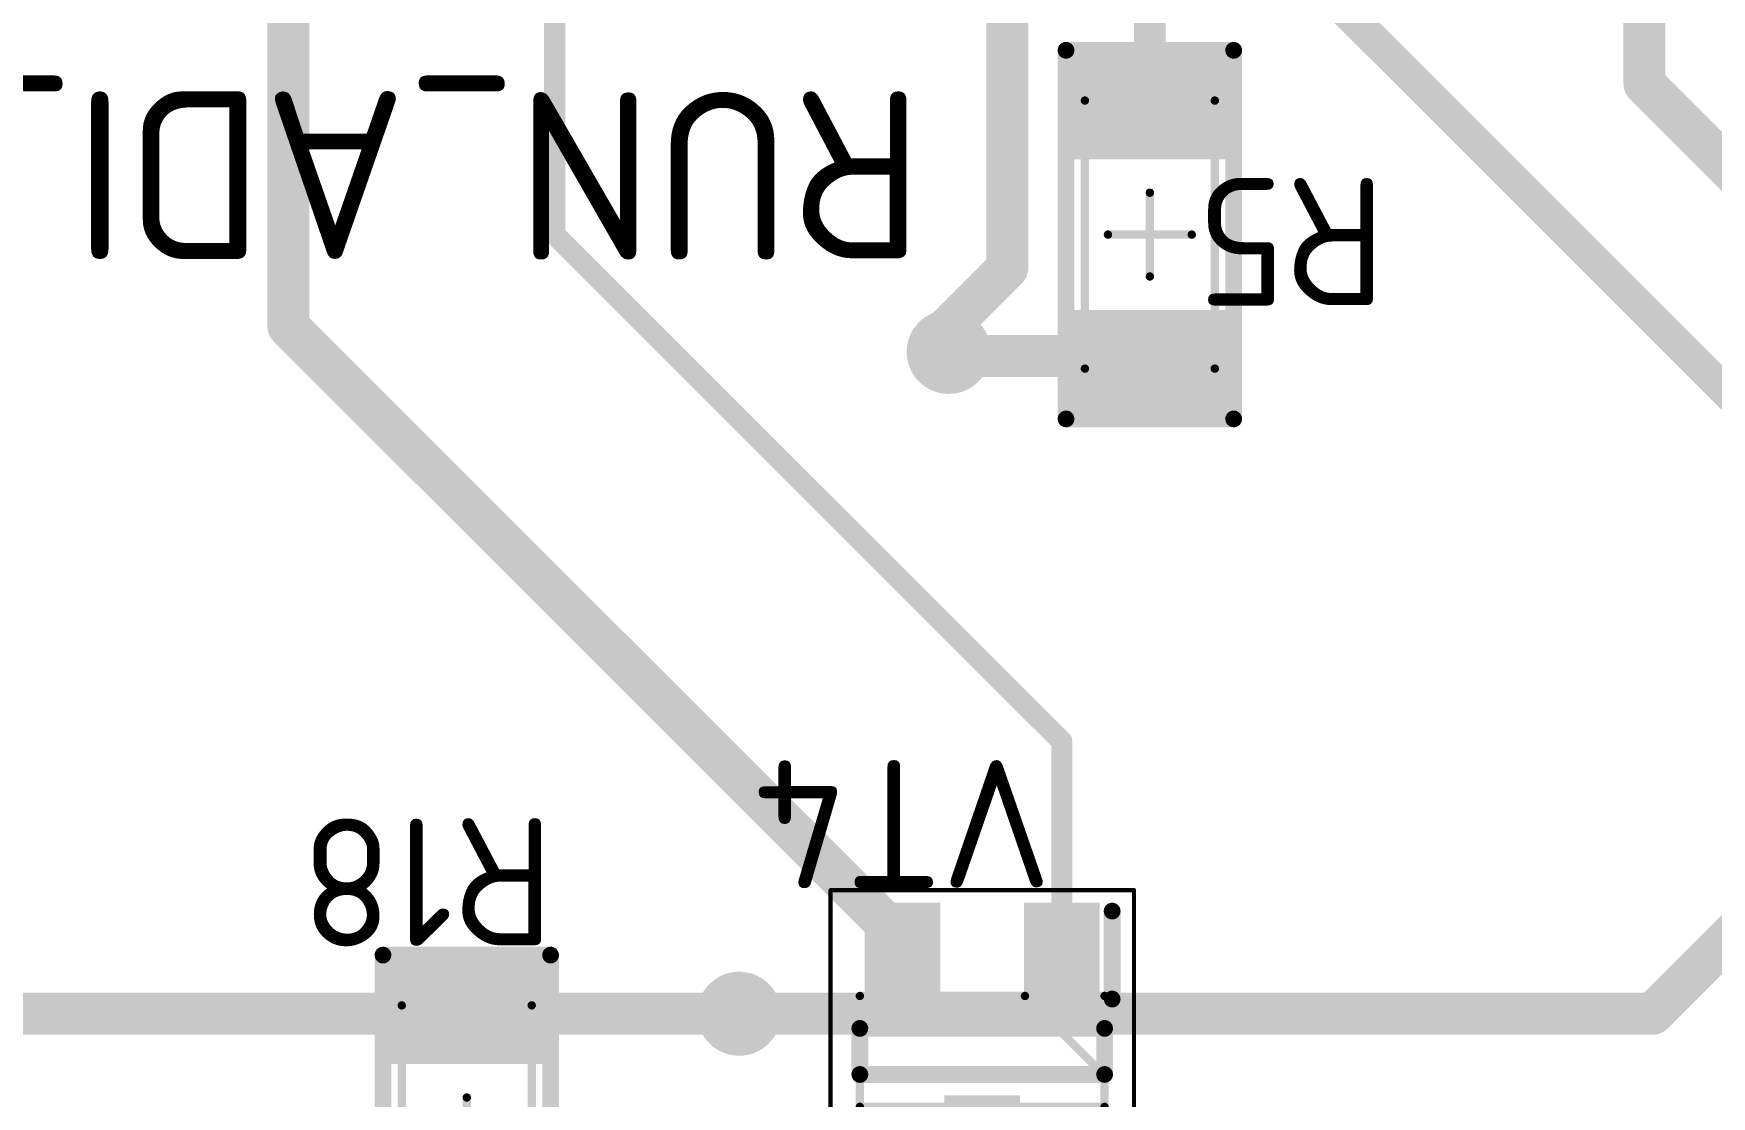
# Model space of a CAD drawing. Header units: inches. Extents: x 0 to 220, y -79 to 15.
# Drawn here: x 161.58 to 181.6, y -32.69 to -20 of the extents above; entities that cross this region are included whole.
import ezdxf

# ---------------------------------------------------------------- set-up
doc = ezdxf.new("R2010")
doc.units = ezdxf.units.IN
for name, color, linetype in [('Bottom Layer- Bottom', 5, 'Continuous'), ('Bottom Solder- Bot Mask', 6, 'Continuous'), ('Mechanical 13', 56, 'Continuous'), ('Mechanical 15', 56, 'Continuous'), ('Top Layer- Top', 1, 'Continuous'), ('Top Overlay- Top Silk', 2, 'Continuous'), ('Top Paste- Top Paste', 8, 'Continuous'), ('Top Solder- Top Mask', 216, 'Continuous')]:
    doc.layers.add(name, color=color, linetype=linetype)
doc.styles.add('GOST type B', font='', dxfattribs={"height": 0.2})
doc.styles.get('GOST type B').set_extended_font_data('GOST type B')

# ---------------------------------------------------------------- blocks, each defined once
blk = doc.blocks.new('1206_4')
at = {"layer": 'Top Layer- Top'}
for points in [[(-1.99999219, -0.80000475), (-1.99999219, 0.7999945899999997), (-0.9999916500000001, 0.7999945900000001), (-0.9999916499999998, -0.8000047499999998)], [(0.9999916500000001, -0.7999945900000001), (0.9999916499999998, 0.8000047499999998), (1.99999219, 0.80000475), (1.99999219, -0.7999945899999997)]]:
    blk.add_hatch(color=7, dxfattribs=at).paths.add_polyline_path(points)
at = {"layer": 'Top Paste- Top Paste'}
for points in [[(-1.99999219, -0.80000475), (-1.99999219, 0.7999945899999997), (-0.9999916500000001, 0.7999945900000001), (-0.9999916499999998, -0.8000047499999998)], [(0.9999916500000001, -0.7999945900000001), (0.9999916499999998, 0.8000047499999998), (1.99999219, 0.80000475), (1.99999219, -0.7999945899999997)]]:
    blk.add_hatch(color=7, dxfattribs=at).paths.add_polyline_path(points)
at = {"layer": 'Top Solder- Top Mask'}
for points in [[(-2.10159219, -0.9016047500000002), (-2.10159219, 0.9015945899999999), (-0.8983916500000001, 0.90159459), (-0.8983916499999998, -0.9016047499999997)], [(0.8983916500000001, -0.90159459), (0.8983916499999998, 0.9016047499999997), (2.10159219, 0.9016047500000002), (2.10159219, -0.9015945899999999)]]:
    blk.add_hatch(color=7, dxfattribs=at).paths.add_polyline_path(points)
at = {"layer": 'Mechanical 13'}
for points in [[(-1.60000442, -0.77499972, 0.0999998, 0.0999998, 0), (-1.5999968, 0.77499972, 0.0999998, 0.0999998, 0)], [(1.60000188, 0.77499718, 0.0999998, 0.0999998, 0), (-1.5999968, 0.77499972, 0.0999998, 0.0999998, 0)], [(1.59999426, -0.77499972, 0.0999998, 0.0999998, 0), (1.60000188, 0.77499718, 0.0999998, 0.0999998, 0)], [(1.59999426, -0.77499972, 0.0999998, 0.0999998, 0), (-1.60000442, -0.77499972, 0.0999998, 0.0999998, 0)]]:
    blk.add_lwpolyline(points, format="xyseb", dxfattribs=at)
for points in [[(-1.62499548, 0.77499972, 0.0499999, 0.0499999, 1), (-1.57499812, 0.77499972, 0.0499999, 0.0499999, 1)], [(-1.62499548, 0.77499972, 0.0499999, 0.0499999, 1), (-1.57499812, 0.77499972, 0.0499999, 0.0499999, 1)], [(1.5750032, 0.77499718, 0.0499999, 0.0499999, 1), (1.62500056, 0.77499718, 0.0499999, 0.0499999, 1)], [(1.5750032, 0.77499718, 0.0499999, 0.0499999, 1), (1.62500056, 0.77499718, 0.0499999, 0.0499999, 1)], [(-1.6250031, -0.77499972, 0.0499999, 0.0499999, 1), (-1.57500574, -0.77499972, 0.0499999, 0.0499999, 1)], [(-1.6250031, -0.77499972, 0.0499999, 0.0499999, 1), (-1.57500574, -0.77499972, 0.0499999, 0.0499999, 1)], [(1.57499558, -0.77499972, 0.0499999, 0.0499999, 1), (1.62499294, -0.77499972, 0.0499999, 0.0499999, 1)], [(1.57499558, -0.77499972, 0.0499999, 0.0499999, 1), (1.62499294, -0.77499972, 0.0499999, 0.0499999, 1)]]:
    blk.add_lwpolyline(points, format="xyseb", close=True, dxfattribs=at)
at = {"layer": 'Mechanical 15'}
for points in [[(-2.20000068, -1.00000054, 0.0999998, 0.0999998, 0), (-2.19999814, 0.999998, 0.0999998, 0.0999998, 0)], [(-2.19999814, 0.999998, 0.0999998, 0.0999998, 0), (2.20000068, 1.00000054, 0.0999998, 0.0999998, 0)], [(2.19999814, -0.999998, 0.0999998, 0.0999998, 0), (2.20000068, 1.00000054, 0.0999998, 0.0999998, 0)], [(0, -0.49999646, 0.0999998, 0.0999998, 0), (2.54e-06, 0.49999646, 0.0999998, 0.0999998, 0)], [(0.49999646, 0, 0.0999998, 0.0999998, 0), (-0.49999646, 2.54e-06, 0.0999998, 0.0999998, 0)], [(-2.20000068, -1.00000054, 0.0999998, 0.0999998, 0), (2.19999814, -0.999998, 0.0999998, 0.0999998, 0)]]:
    blk.add_lwpolyline(points, format="xyseb", dxfattribs=at)
for points in [[(-2.22499682, 0.999998, 0.0499999, 0.0499999, 1), (-2.17499946, 0.999998, 0.0499999, 0.0499999, 1)], [(-2.22499682, 0.999998, 0.0499999, 0.0499999, 1), (-2.17499946, 0.999998, 0.0499999, 0.0499999, 1)], [(2.175002, 1.00000054, 0.0499999, 0.0499999, 1), (2.22499936, 1.00000054, 0.0499999, 0.0499999, 1)], [(2.175002, 1.00000054, 0.0499999, 0.0499999, 1), (2.22499936, 1.00000054, 0.0499999, 0.0499999, 1)], [(-0.02499614, 0.49999646, 0.0499999, 0.0499999, 1), (0.02500122, 0.49999646, 0.0499999, 0.0499999, 1)], [(-0.5249951399999999, 2.54e-06, 0.0499999, 0.0499999, 1), (-0.47499778, 2.54e-06, 0.0499999, 0.0499999, 1)], [(0.47499778, 0, 0.0499999, 0.0499999, 1), (0.5249951399999999, 0, 0.0499999, 0.0499999, 1)], [(-0.02499868, -0.49999646, 0.0499999, 0.0499999, 1), (0.02499868, -0.49999646, 0.0499999, 0.0499999, 1)], [(-2.22499936, -1.00000054, 0.0499999, 0.0499999, 1), (-2.175002, -1.00000054, 0.0499999, 0.0499999, 1)], [(-2.22499936, -1.00000054, 0.0499999, 0.0499999, 1), (-2.175002, -1.00000054, 0.0499999, 0.0499999, 1)], [(2.17499946, -0.999998, 0.0499999, 0.0499999, 1), (2.22499682, -0.999998, 0.0499999, 0.0499999, 1)], [(2.17499946, -0.999998, 0.0499999, 0.0499999, 1), (2.22499682, -0.999998, 0.0499999, 0.0499999, 1)]]:
    blk.add_lwpolyline(points, format="xyseb", close=True, dxfattribs=at)
at = {"layer": 'Top Overlay- Top Silk'}
for points in [[(-2.20000068, -1.00000054, 0.1999996, 0.1999996, 0), (-2.19999814, 0.999998, 0.1999996, 0.1999996, 0)], [(-2.19999814, 0.999998, 0.1999996, 0.1999996, 0), (2.20000068, 1.00000054, 0.1999996, 0.1999996, 0)], [(2.19999814, -0.999998, 0.1999996, 0.1999996, 0), (2.20000068, 1.00000054, 0.1999996, 0.1999996, 0)], [(-2.20000068, -1.00000054, 0.1999996, 0.1999996, 0), (2.19999814, -0.999998, 0.1999996, 0.1999996, 0)]]:
    blk.add_lwpolyline(points, format="xyseb", dxfattribs=at)
for points in [[(-2.24999804, 0.999998, 0.0999998, 0.0999998, 1), (-2.14999824, 0.999998, 0.0999998, 0.0999998, 1)], [(-2.24999804, 0.999998, 0.0999998, 0.0999998, 1), (-2.14999824, 0.999998, 0.0999998, 0.0999998, 1)], [(2.15000078, 1.00000054, 0.0999998, 0.0999998, 1), (2.25000058, 1.00000054, 0.0999998, 0.0999998, 1)], [(2.15000078, 1.00000054, 0.0999998, 0.0999998, 1), (2.25000058, 1.00000054, 0.0999998, 0.0999998, 1)], [(-2.25000058, -1.00000054, 0.0999998, 0.0999998, 1), (-2.15000078, -1.00000054, 0.0999998, 0.0999998, 1)], [(-2.25000058, -1.00000054, 0.0999998, 0.0999998, 1), (-2.15000078, -1.00000054, 0.0999998, 0.0999998, 1)], [(2.14999824, -0.999998, 0.0999998, 0.0999998, 1), (2.24999804, -0.999998, 0.0999998, 0.0999998, 1)], [(2.14999824, -0.999998, 0.0999998, 0.0999998, 1), (2.24999804, -0.999998, 0.0999998, 0.0999998, 1)]]:
    blk.add_lwpolyline(points, format="xyseb", close=True, dxfattribs=at)
blk = doc.blocks.new('SOT_23_3_12')
at = {"layer": 'Top Layer- Top'}
for points in [[(-0.52500022, 0.35000057), (0.52500022, 0.35000057), (0.52500022, -0.35000057), (-0.52500022, -0.35000057)], [(1.77500026, -0.6000000699999999), (2.8250007, -0.6000000699999999), (2.8250007, -1.30000121), (1.77500026, -1.30000121)], [(-0.52500022, -1.55000071), (0.52500022, -1.55000071), (0.52500022, -2.25000185), (-0.52500022, -2.25000185)]]:
    blk.add_hatch(color=7, dxfattribs=at).paths.add_polyline_path(points)
at = {"layer": 'Top Paste- Top Paste'}
for points in [[(-0.52500022, 0.35000057), (0.52500022, 0.35000057), (0.52500022, -0.35000057), (-0.52500022, -0.35000057)], [(1.77500026, -0.6000000699999999), (2.8250007, -0.6000000699999999), (2.8250007, -1.30000121), (1.77500026, -1.30000121)], [(-0.52500022, -1.55000071), (0.52500022, -1.55000071), (0.52500022, -2.25000185), (-0.52500022, -2.25000185)]]:
    blk.add_hatch(color=7, dxfattribs=at).paths.add_polyline_path(points)
at = {"layer": 'Top Solder- Top Mask'}
for points in [[(-0.62660022, 0.45160057), (0.62660022, 0.45160057), (0.62660022, -0.45160057), (-0.62660022, -0.45160057)], [(1.67340026, -0.4984000699999999), (2.9266007, -0.4984000699999999), (2.9266007, -1.40160121), (1.67340026, -1.40160121)], [(-0.62660022, -1.44840071), (0.62660022, -1.44840071), (0.62660022, -2.35160185), (-0.62660022, -2.35160185)]]:
    blk.add_hatch(color=7, dxfattribs=at).paths.add_polyline_path(points)
at = {"layer": 'Mechanical 13'}
for points in [[(0.48800004, -0.44000166, 0.0999998, 0.0999998, 0), (1.43800068, 0.50999898, 0.0999998, 0.0999998, 0)], [(0.48800004, -2.41000026, 0.0999998, 0.0999998, 0), (0.48800004, 0.50999898, 0.0999998, 0.0999998, 0)], [(1.81200044, 0.50999898, 0.0999998, 0.0999998, 0), (0.48800004, 0.50999898, 0.0999998, 0.0999998, 0)], [(1.81200044, -2.41000026, 0.0999998, 0.0999998, 0), (1.81200044, 0.50999898, 0.0999998, 0.0999998, 0)], [(1.81200044, -2.41000026, 0.0999998, 0.0999998, 0), (0.48800004, -2.41000026, 0.0999998, 0.0999998, 0)]]:
    blk.add_lwpolyline(points, format="xyseb", dxfattribs=at)
for points in [[(0.4630013599999999, 0.50999898, 0.0499999, 0.0499999, 1), (0.51299872, 0.50999898, 0.0499999, 0.0499999, 1)], [(0.4630013599999999, 0.50999898, 0.0499999, 0.0499999, 1), (0.51299872, 0.50999898, 0.0499999, 0.0499999, 1)], [(1.413002, 0.50999898, 0.0499999, 0.0499999, 1), (1.46299936, 0.50999898, 0.0499999, 0.0499999, 1)], [(1.78700176, 0.50999898, 0.0499999, 0.0499999, 1), (1.83699912, 0.50999898, 0.0499999, 0.0499999, 1)], [(1.78700176, 0.50999898, 0.0499999, 0.0499999, 1), (1.83699912, 0.50999898, 0.0499999, 0.0499999, 1)], [(0.4630013599999999, -0.44000166, 0.0499999, 0.0499999, 1), (0.51299872, -0.44000166, 0.0499999, 0.0499999, 1)], [(0.4630013599999999, -2.41000026, 0.0499999, 0.0499999, 1), (0.51299872, -2.41000026, 0.0499999, 0.0499999, 1)], [(0.4630013599999999, -2.41000026, 0.0499999, 0.0499999, 1), (0.51299872, -2.41000026, 0.0499999, 0.0499999, 1)], [(1.78700176, -2.41000026, 0.0499999, 0.0499999, 1), (1.83699912, -2.41000026, 0.0499999, 0.0499999, 1)], [(1.78700176, -2.41000026, 0.0499999, 0.0499999, 1), (1.83699912, -2.41000026, 0.0499999, 0.0499999, 1)]]:
    blk.add_lwpolyline(points, format="xyseb", close=True, dxfattribs=at)
at = {"layer": 'Mechanical 15'}
for points in [[(-0.77499972, -2.75999956, 0.0499999, 0.0499999, 0), (-0.77499972, 0.8599982799999999, 0.0499999, 0.0499999, 0)], [(3.0750002, 0.8599982799999999, 0.0499999, 0.0499999, 0), (-0.77499972, 0.8599982799999999, 0.0499999, 0.0499999, 0)], [(3.0750002, -2.75999956, 0.0499999, 0.0499999, 0), (3.0750002, 0.8599982799999999, 0.0499999, 0.0499999, 0)], [(3.0750002, -2.75999956, 0.0499999, 0.0499999, 0), (-0.77499972, -2.75999956, 0.0499999, 0.0499999, 0)]]:
    blk.add_lwpolyline(points, format="xyseb", dxfattribs=at)
for points in [[(-0.78749906, 0.8599982799999999, 0.02499868, 0.02499868, 1), (-0.76250038, 0.8599982799999999, 0.02499868, 0.02499868, 1)], [(-0.78749906, 0.8599982799999999, 0.02499868, 0.02499868, 1), (-0.76250038, 0.8599982799999999, 0.02499868, 0.02499868, 1)], [(3.06250086, 0.8599982799999999, 0.02499868, 0.02499868, 1), (3.08749954, 0.8599982799999999, 0.02499868, 0.02499868, 1)], [(3.06250086, 0.8599982799999999, 0.02499868, 0.02499868, 1), (3.08749954, 0.8599982799999999, 0.02499868, 0.02499868, 1)], [(-0.78749906, -2.75999956, 0.02499868, 0.02499868, 1), (-0.76250038, -2.75999956, 0.02499868, 0.02499868, 1)], [(-0.78749906, -2.75999956, 0.02499868, 0.02499868, 1), (-0.76250038, -2.75999956, 0.02499868, 0.02499868, 1)], [(3.06250086, -2.75999956, 0.02499868, 0.02499868, 1), (3.08749954, -2.75999956, 0.02499868, 0.02499868, 1)], [(3.06250086, -2.75999956, 0.02499868, 0.02499868, 1), (3.08749954, -2.75999956, 0.02499868, 0.02499868, 1)]]:
    blk.add_lwpolyline(points, format="xyseb", close=True, dxfattribs=at)
at = {"layer": 'Top Overlay- Top Silk'}
for points in [[(0.52500022, 0.5999987999999999, 0.1999996, 0.1999996, 0), (-0.52500022, 0.5999987999999999, 0.1999996, 0.1999996, 0)], [(1.42500096, 0.50999898, 0.1999996, 0.1999996, 0), (0.87499952, 0.50999898, 0.1999996, 0.1999996, 0)], [(0.87499952, -2.41000026, 0.1999996, 0.1999996, 0), (0.87499952, 0.50999898, 0.1999996, 0.1999996, 0)], [(1.42500096, -2.41000026, 0.1999996, 0.1999996, 0), (1.42500096, 0.50999898, 0.1999996, 0.1999996, 0)], [(1.42500096, -2.41000026, 0.1999996, 0.1999996, 0), (0.87499952, -2.41000026, 0.1999996, 0.1999996, 0)]]:
    blk.add_lwpolyline(points, format="xyseb", dxfattribs=at)
for points in [[(-0.57500012, 0.5999987999999999, 0.0999998, 0.0999998, 1), (-0.47500032, 0.5999987999999999, 0.0999998, 0.0999998, 1)], [(0.47500032, 0.5999987999999999, 0.0999998, 0.0999998, 1), (0.57500012, 0.5999987999999999, 0.0999998, 0.0999998, 1)], [(0.8249996199999998, 0.50999898, 0.0999998, 0.0999998, 1), (0.9249994199999999, 0.50999898, 0.0999998, 0.0999998, 1)], [(0.8249996199999998, 0.50999898, 0.0999998, 0.0999998, 1), (0.9249994199999999, 0.50999898, 0.0999998, 0.0999998, 1)], [(1.37500106, 0.50999898, 0.0999998, 0.0999998, 1), (1.47500086, 0.50999898, 0.0999998, 0.0999998, 1)], [(1.37500106, 0.50999898, 0.0999998, 0.0999998, 1), (1.47500086, 0.50999898, 0.0999998, 0.0999998, 1)], [(0.8249996199999998, -2.41000026, 0.0999998, 0.0999998, 1), (0.9249994199999999, -2.41000026, 0.0999998, 0.0999998, 1)], [(0.8249996199999998, -2.41000026, 0.0999998, 0.0999998, 1), (0.9249994199999999, -2.41000026, 0.0999998, 0.0999998, 1)], [(1.37500106, -2.41000026, 0.0999998, 0.0999998, 1), (1.47500086, -2.41000026, 0.0999998, 0.0999998, 1)], [(1.37500106, -2.41000026, 0.0999998, 0.0999998, 1), (1.47500086, -2.41000026, 0.0999998, 0.0999998, 1)]]:
    blk.add_lwpolyline(points, format="xyseb", close=True, dxfattribs=at)
blk = doc.blocks.new('1206_22')
at = {"layer": 'Top Layer- Top'}
for points in [[(-1.99999981, -0.7999996699999999), (-1.99999981, 0.7999996699999999), (-0.9999992699999999, 0.7999996699999999), (-0.9999992699999999, -0.7999996699999999)], [(0.9999992699999999, -0.7999996699999999), (0.9999992699999999, 0.7999996699999999), (1.99999981, 0.7999996699999999), (1.99999981, -0.7999996699999999)]]:
    blk.add_hatch(color=7, dxfattribs=at).paths.add_polyline_path(points)
at = {"layer": 'Top Paste- Top Paste'}
for points in [[(-1.99999981, -0.7999996699999999), (-1.99999981, 0.7999996699999999), (-0.9999992699999999, 0.7999996699999999), (-0.9999992699999999, -0.7999996699999999)], [(0.9999992699999999, -0.7999996699999999), (0.9999992699999999, 0.7999996699999999), (1.99999981, 0.7999996699999999), (1.99999981, -0.7999996699999999)]]:
    blk.add_hatch(color=7, dxfattribs=at).paths.add_polyline_path(points)
at = {"layer": 'Top Solder- Top Mask'}
for points in [[(-2.10159981, -0.90159967), (-2.10159981, 0.90159967), (-0.89839927, 0.90159967), (-0.89839927, -0.90159967)], [(0.89839927, -0.90159967), (0.89839927, 0.90159967), (2.10159981, 0.90159967), (2.10159981, -0.90159967)]]:
    blk.add_hatch(color=7, dxfattribs=at).paths.add_polyline_path(points)
at = {"layer": 'Mechanical 13'}
for points in [[(-1.60000188, 0.77499972, 0.0999998, 0.0999998, 0), (-1.60000188, -0.77499972, 0.0999998, 0.0999998, 0)], [(-1.60000188, 0.77499972, 0.0999998, 0.0999998, 0), (1.59999934, 0.77499972, 0.0999998, 0.0999998, 0)], [(1.59999934, 0.77499972, 0.0999998, 0.0999998, 0), (1.59999934, -0.77499972, 0.0999998, 0.0999998, 0)], [(-1.60000188, -0.77499972, 0.0999998, 0.0999998, 0), (1.59999934, -0.77499972, 0.0999998, 0.0999998, 0)]]:
    blk.add_lwpolyline(points, format="xyseb", dxfattribs=at)
for points in [[(-1.62500056, 0.77499972, 0.0499999, 0.0499999, 1), (-1.5750032, 0.77499972, 0.0499999, 0.0499999, 1)], [(-1.62500056, 0.77499972, 0.0499999, 0.0499999, 1), (-1.5750032, 0.77499972, 0.0499999, 0.0499999, 1)], [(1.57500066, 0.77499972, 0.0499999, 0.0499999, 1), (1.62499802, 0.77499972, 0.0499999, 0.0499999, 1)], [(1.57500066, 0.77499972, 0.0499999, 0.0499999, 1), (1.62499802, 0.77499972, 0.0499999, 0.0499999, 1)], [(-1.62500056, -0.77499972, 0.0499999, 0.0499999, 1), (-1.5750032, -0.77499972, 0.0499999, 0.0499999, 1)], [(-1.62500056, -0.77499972, 0.0499999, 0.0499999, 1), (-1.5750032, -0.77499972, 0.0499999, 0.0499999, 1)], [(1.57500066, -0.77499972, 0.0499999, 0.0499999, 1), (1.62499802, -0.77499972, 0.0499999, 0.0499999, 1)], [(1.57500066, -0.77499972, 0.0499999, 0.0499999, 1), (1.62499802, -0.77499972, 0.0499999, 0.0499999, 1)]]:
    blk.add_lwpolyline(points, format="xyseb", close=True, dxfattribs=at)
at = {"layer": 'Mechanical 15'}
for points in [[(-2.20000068, 1.00000054, 0.0999998, 0.0999998, 0), (2.20000068, 1.00000054, 0.0999998, 0.0999998, 0)], [(-2.20000068, 1.00000054, 0.0999998, 0.0999998, 0), (-2.20000068, -1.00000054, 0.0999998, 0.0999998, 0)], [(2.20000068, 1.00000054, 0.0999998, 0.0999998, 0), (2.20000068, -1.00000054, 0.0999998, 0.0999998, 0)], [(0, 0.499999, 0.0999998, 0.0999998, 0), (0, -0.50000154, 0.0999998, 0.0999998, 0)], [(-0.499999, 0, 0.0999998, 0.0999998, 0), (0.50000154, 0, 0.0999998, 0.0999998, 0)], [(-2.20000068, -1.00000054, 0.0999998, 0.0999998, 0), (2.20000068, -1.00000054, 0.0999998, 0.0999998, 0)]]:
    blk.add_lwpolyline(points, format="xyseb", dxfattribs=at)
for points in [[(-2.22499936, 1.00000054, 0.0499999, 0.0499999, 1), (-2.175002, 1.00000054, 0.0499999, 0.0499999, 1)], [(-2.22499936, 1.00000054, 0.0499999, 0.0499999, 1), (-2.175002, 1.00000054, 0.0499999, 0.0499999, 1)], [(2.175002, 1.00000054, 0.0499999, 0.0499999, 1), (2.22499936, 1.00000054, 0.0499999, 0.0499999, 1)], [(2.175002, 1.00000054, 0.0499999, 0.0499999, 1), (2.22499936, 1.00000054, 0.0499999, 0.0499999, 1)], [(-0.02499868, 0.499999, 0.0499999, 0.0499999, 1), (0.02499868, 0.499999, 0.0499999, 0.0499999, 1)], [(-0.5249976799999999, 0, 0.0499999, 0.0499999, 1), (-0.47500032, 0, 0.0499999, 0.0499999, 1)], [(0.47500286, 0, 0.0499999, 0.0499999, 1), (0.52500022, 0, 0.0499999, 0.0499999, 1)], [(-0.02499868, -0.50000154, 0.0499999, 0.0499999, 1), (0.02499868, -0.50000154, 0.0499999, 0.0499999, 1)], [(-2.22499936, -1.00000054, 0.0499999, 0.0499999, 1), (-2.175002, -1.00000054, 0.0499999, 0.0499999, 1)], [(-2.22499936, -1.00000054, 0.0499999, 0.0499999, 1), (-2.175002, -1.00000054, 0.0499999, 0.0499999, 1)], [(2.175002, -1.00000054, 0.0499999, 0.0499999, 1), (2.22499936, -1.00000054, 0.0499999, 0.0499999, 1)], [(2.175002, -1.00000054, 0.0499999, 0.0499999, 1), (2.22499936, -1.00000054, 0.0499999, 0.0499999, 1)]]:
    blk.add_lwpolyline(points, format="xyseb", close=True, dxfattribs=at)
at = {"layer": 'Top Overlay- Top Silk'}
for points in [[(-2.20000068, 1.00000054, 0.1999996, 0.1999996, 0), (-2.20000068, -1.00000054, 0.1999996, 0.1999996, 0)], [(-2.20000068, 1.00000054, 0.1999996, 0.1999996, 0), (2.20000068, 1.00000054, 0.1999996, 0.1999996, 0)], [(2.20000068, 1.00000054, 0.1999996, 0.1999996, 0), (2.20000068, -1.00000054, 0.1999996, 0.1999996, 0)], [(-2.20000068, -1.00000054, 0.1999996, 0.1999996, 0), (2.20000068, -1.00000054, 0.1999996, 0.1999996, 0)]]:
    blk.add_lwpolyline(points, format="xyseb", dxfattribs=at)
for points in [[(-2.25000058, 1.00000054, 0.0999998, 0.0999998, 1), (-2.15000078, 1.00000054, 0.0999998, 0.0999998, 1)], [(-2.25000058, 1.00000054, 0.0999998, 0.0999998, 1), (-2.15000078, 1.00000054, 0.0999998, 0.0999998, 1)], [(2.15000078, 1.00000054, 0.0999998, 0.0999998, 1), (2.25000058, 1.00000054, 0.0999998, 0.0999998, 1)], [(2.15000078, 1.00000054, 0.0999998, 0.0999998, 1), (2.25000058, 1.00000054, 0.0999998, 0.0999998, 1)], [(-2.25000058, -1.00000054, 0.0999998, 0.0999998, 1), (-2.15000078, -1.00000054, 0.0999998, 0.0999998, 1)], [(-2.25000058, -1.00000054, 0.0999998, 0.0999998, 1), (-2.15000078, -1.00000054, 0.0999998, 0.0999998, 1)], [(2.15000078, -1.00000054, 0.0999998, 0.0999998, 1), (2.25000058, -1.00000054, 0.0999998, 0.0999998, 1)], [(2.15000078, -1.00000054, 0.0999998, 0.0999998, 1), (2.25000058, -1.00000054, 0.0999998, 0.0999998, 1)]]:
    blk.add_lwpolyline(points, format="xyseb", close=True, dxfattribs=at)

msp = doc.modelspace()

# ---------------------------------------------------------------- hatches: boundary and pattern name
at = {"layer": 'Bottom Layer- Bottom'}
h = msp.add_hatch(color=7, dxfattribs=at)
edge = h.paths.add_edge_path()
edge.add_arc((172.50000044, -23.80000066), 0.3999992, 0, 360)
h = msp.add_hatch(color=7, dxfattribs=at)
edge = h.paths.add_edge_path()
edge.add_arc((170.00000036, -31.7000001), 0.3999992, 0, 360)
at = {"layer": 'Bottom Solder- Bot Mask'}
h = msp.add_hatch(color=7, dxfattribs=at)
edge = h.paths.add_edge_path()
edge.add_arc((172.50000044, -23.80000066), 0.5015992, 0, 360)
h = msp.add_hatch(color=7, dxfattribs=at)
edge = h.paths.add_edge_path()
edge.add_arc((170.00000036, -31.7000001), 0.5015992, 0, 360)
at = {"layer": 'Top Layer- Top'}
h = msp.add_hatch(color=7, dxfattribs=at)
edge = h.paths.add_edge_path()
edge.add_arc((172.50000044, -23.80000066), 0.3999992, 0, 360)
h = msp.add_hatch(color=7, dxfattribs=at)
edge = h.paths.add_edge_path()
edge.add_arc((170.00000036, -31.7000001), 0.3999992, 0, 360)
at = {"layer": 'Top Solder- Top Mask'}
h = msp.add_hatch(color=7, dxfattribs=at)
edge = h.paths.add_edge_path()
edge.add_arc((172.50000044, -23.80000066), 0.5015992, 0, 360)
h = msp.add_hatch(color=7, dxfattribs=at)
edge = h.paths.add_edge_path()
edge.add_arc((170.00000036, -31.7000001), 0.5015992, 0, 360)

# ---------------------------------------------------------------- linework, layer by layer
at = {"layer": 'Bottom Layer- Bottom'}
for points in [[(173.19999904, -22.80000266, 0.499999, 0.499999, 0), (173.19999904, -14.49999894, 0.499999, 0.499999, 0)], [(172.50000044, -23.50000126, 0.499999, 0.499999, 0), (173.19999904, -22.80000266, 0.499999, 0.499999, 0)], [(172.50000044, -23.80000066, 0.499999, 0.499999, 0), (172.50000044, -23.50000126, 0.499999, 0.499999, 0)], [(180.89999888, -31.7000001, 0.499999, 0.499999, 0), (185.69999944, -26.89999954, 0.499999, 0.499999, 0)], [(150.39999892, -31.7000001, 0.499999, 0.499999, 0), (170.00000036, -31.7000001, 0.499999, 0.499999, 0)], [(170.00000036, -31.7000001, 0.499999, 0.499999, 0), (180.89999888, -31.7000001, 0.499999, 0.499999, 0)]]:
    msp.add_lwpolyline(points, format="xyseb", dxfattribs=at)
for points in [[(173.07500056, -22.80000266, 0.2499995, 0.2499995, 1), (173.32499752, -22.80000266, 0.2499995, 0.2499995, 1)], [(173.07500056, -22.80000266, 0.2499995, 0.2499995, 1), (173.32499752, -22.80000266, 0.2499995, 0.2499995, 1)], [(172.37500196, -23.50000126, 0.2499995, 0.2499995, 1), (172.62499892, -23.50000126, 0.2499995, 0.2499995, 1)], [(172.37500196, -23.50000126, 0.2499995, 0.2499995, 1), (172.62499892, -23.50000126, 0.2499995, 0.2499995, 1)], [(172.37500196, -23.80000066, 0.2499995, 0.2499995, 1), (172.62499892, -23.80000066, 0.2499995, 0.2499995, 1)], [(169.87500188, -31.7000001, 0.2499995, 0.2499995, 1), (170.12499884, -31.7000001, 0.2499995, 0.2499995, 1)], [(169.87500188, -31.7000001, 0.2499995, 0.2499995, 1), (170.12499884, -31.7000001, 0.2499995, 0.2499995, 1)], [(180.7750004, -31.7000001, 0.2499995, 0.2499995, 1), (181.02499736, -31.7000001, 0.2499995, 0.2499995, 1)], [(180.7750004, -31.7000001, 0.2499995, 0.2499995, 1), (181.02499736, -31.7000001, 0.2499995, 0.2499995, 1)]]:
    msp.add_lwpolyline(points, format="xyseb", close=True, dxfattribs=at)
at = {"layer": 'Top Layer- Top'}
for points in [[(180.79999908, -20.59999944, 0.499999, 0.499999, 0), (180.79999908, -12.0338596, 0.499999, 0.499999, 0)], [(167.79999968, -22.39999838, 0.254, 0.254, 0), (167.79999968, -16.46913648, 0.254, 0.254, 0)], [(164.62134716, -23.49635382, 0.499999, 0.499999, 0), (164.62134716, -17.09348118, 0.499999, 0.499999, 0)], [(174.89999564, -20.900009, 0.3809999999999999, 0.3809999999999999, 0), (174.89999564, -18.60001106, 0.3809999999999999, 0.3809999999999999, 0)], [(176.10000848, -18.60000598, 0.3809999999999999, 0.3809999999999999, 0), (187.03675826, -29.53675575999999, 0.3809999999999999, 0.3809999999999999, 0)], [(180.79999908, -20.59999944, 0.499999, 0.499999, 0), (185.79999924, -25.5999996, 0.499999, 0.499999, 0)], [(167.79999968, -22.39999838, 0.254, 0.254, 0), (173.84999774, -28.44999644, 0.254, 0.254, 0)], [(164.62134716, -23.49635382, 0.499999, 0.499999, 0), (171.94999646, -30.82500312, 0.499999, 0.499999, 0)], [(172.50000044, -23.80000066, 0.499999, 0.499999, 0), (172.5499978, -23.84999802, 0.499999, 0.499999, 0)], [(172.5499978, -23.84999802, 0.499999, 0.499999, 0), (174.85001098, -23.84999802, 0.499999, 0.499999, 0)], [(174.85001098, -23.84999802, 0.499999, 0.499999, 0), (174.9000058, -23.89999284, 0.499999, 0.499999, 0)], [(173.84999774, -31.0000015, 0.254, 0.254, 0), (173.84999774, -28.44999644, 0.254, 0.254, 0)], [(171.94999646, -31.0000015, 0.499999, 0.499999, 0), (171.94999646, -30.82500312, 0.499999, 0.499999, 0)], [(166.7499967, -31.70000264, 0.499999, 0.499999, 0), (166.74999924, -31.7000001, 0.499999, 0.499999, 0)], [(166.74999924, -31.7000001, 0.499999, 0.499999, 0), (170.00000036, -31.7000001, 0.499999, 0.499999, 0)]]:
    msp.add_lwpolyline(points, format="xyseb", dxfattribs=at)
for points in [[(180.6750006, -20.59999944, 0.2499995, 0.2499995, 1), (180.92499756, -20.59999944, 0.2499995, 0.2499995, 1)], [(180.6750006, -20.59999944, 0.2499995, 0.2499995, 1), (180.92499756, -20.59999944, 0.2499995, 0.2499995, 1)], [(174.80474564, -20.900009, 0.1905, 0.1905, 1), (174.99524564, -20.900009, 0.1905, 0.1905, 1)], [(167.73649968, -22.39999838, 0.127, 0.127, 1), (167.86349968, -22.39999838, 0.127, 0.127, 1)], [(167.73649968, -22.39999838, 0.127, 0.127, 1), (167.86349968, -22.39999838, 0.127, 0.127, 1)], [(164.49634868, -23.49635382, 0.2499995, 0.2499995, 1), (164.74634564, -23.49635382, 0.2499995, 0.2499995, 1)], [(164.49634868, -23.49635382, 0.2499995, 0.2499995, 1), (164.74634564, -23.49635382, 0.2499995, 0.2499995, 1)], [(172.37500196, -23.80000066, 0.2499995, 0.2499995, 1), (172.62499892, -23.80000066, 0.2499995, 0.2499995, 1)], [(172.42499932, -23.84999802, 0.2499995, 0.2499995, 1), (172.67499628, -23.84999802, 0.2499995, 0.2499995, 1)], [(172.42499932, -23.84999802, 0.2499995, 0.2499995, 1), (172.67499628, -23.84999802, 0.2499995, 0.2499995, 1)], [(174.7250125, -23.84999802, 0.2499995, 0.2499995, 1), (174.97500946, -23.84999802, 0.2499995, 0.2499995, 1)], [(174.7250125, -23.84999802, 0.2499995, 0.2499995, 1), (174.97500946, -23.84999802, 0.2499995, 0.2499995, 1)], [(174.77500732, -23.89999284, 0.2499995, 0.2499995, 1), (175.02500428, -23.89999284, 0.2499995, 0.2499995, 1)], [(173.78649774, -28.44999644, 0.127, 0.127, 1), (173.91349774, -28.44999644, 0.127, 0.127, 1)], [(173.78649774, -28.44999644, 0.127, 0.127, 1), (173.91349774, -28.44999644, 0.127, 0.127, 1)], [(171.82499798, -30.82500312, 0.2499995, 0.2499995, 1), (172.07499494, -30.82500312, 0.2499995, 0.2499995, 1)], [(171.82499798, -30.82500312, 0.2499995, 0.2499995, 1), (172.07499494, -30.82500312, 0.2499995, 0.2499995, 1)], [(171.82499798, -31.0000015, 0.2499995, 0.2499995, 1), (172.07499494, -31.0000015, 0.2499995, 0.2499995, 1)], [(173.78649774, -31.0000015, 0.127, 0.127, 1), (173.91349774, -31.0000015, 0.127, 0.127, 1)], [(166.62499822, -31.70000264, 0.2499995, 0.2499995, 1), (166.87499518, -31.70000264, 0.2499995, 0.2499995, 1)], [(166.62500076, -31.7000001, 0.2499995, 0.2499995, 1), (166.87499772, -31.7000001, 0.2499995, 0.2499995, 1)], [(166.62500076, -31.7000001, 0.2499995, 0.2499995, 1), (166.87499772, -31.7000001, 0.2499995, 0.2499995, 1)], [(169.87500188, -31.7000001, 0.2499995, 0.2499995, 1), (170.12499884, -31.7000001, 0.2499995, 0.2499995, 1)]]:
    msp.add_lwpolyline(points, format="xyseb", close=True, dxfattribs=at)

# ---------------------------------------------------------------- block references
for name, p, rotation in [('1206_4', (174.90000072, -22.40000092), 270), ('SOT_23_3_12', (173.84999774, -31.0000015), 270), ('1206_22', (166.7499967, -33.20000218), 90)]:
    msp.add_blockref(name, p, dxfattribs=dict(rotation=rotation))

# ---------------------------------------------------------------- texts
at = {"layer": 'Top Overlay- Top Silk', "style": 'GOST type B'}
for s, height, p in [('RUN_ADI_TX', 2.00000108, (172.20000104, -20.69072062)), ('R5', 1.524, (177.71815104, -21.7242263)), ('VT4', 1.524, (173.7264115, -28.67194418)), ('R18', 1.524, (167.79322296, -29.3655496))]:
    msp.add_text(s, height=height, rotation=180, dxfattribs=at).set_placement(p)

doc.saveas('drawing.dxf')
